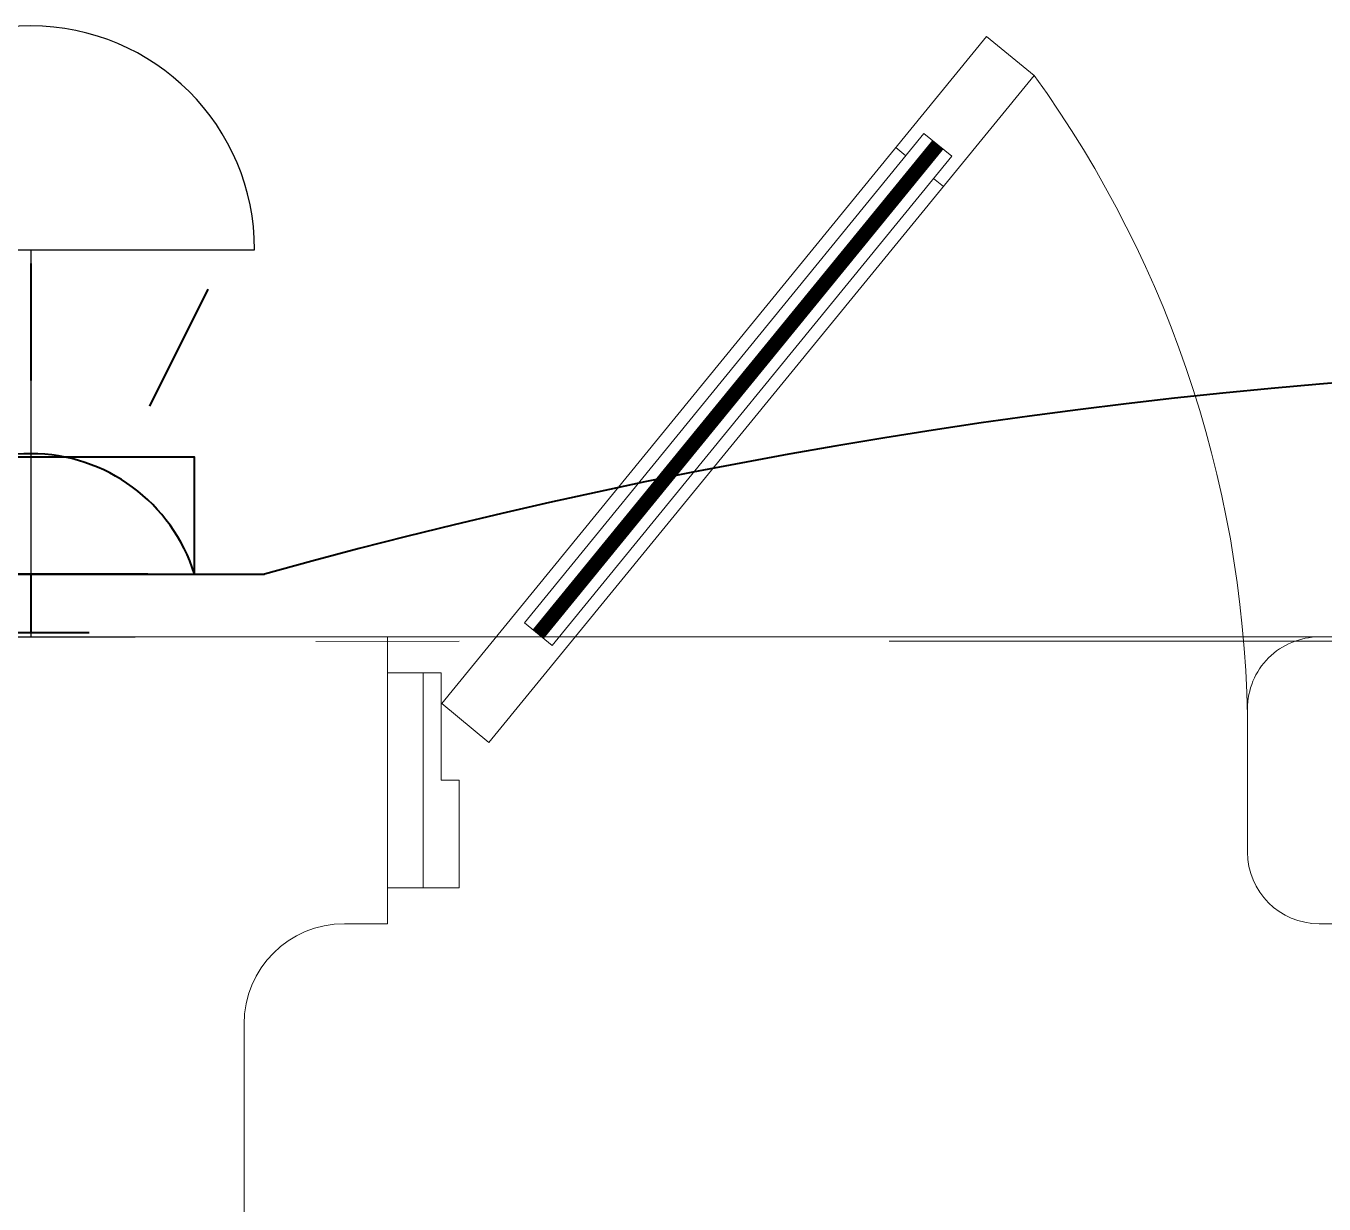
# Model space of a CAD drawing. Header units: metres. Extents: x 14 to 2416, y -346 to 476.
# Drawn here: x 42.549 to 43.455, y -71.022 to -70.2 of the extents above; entities that cross this region are included whole.
import ezdxf

# ---------------------------------------------------------------- set-up
doc = ezdxf.new("R2010")
doc.units = ezdxf.units.M
doc.linetypes.add('0', pattern=[0])
doc.linetypes.add('ACAD_ISO10W100', pattern=[18, 12, -3, 0, -3])
doc.layers.get('0').update_dxf_attribs({"linetype": '0', "lineweight": 20})
for name, color, linetype, lineweight in [('A-ANNO-TEXT', 20, 'Continuous', 13), ('A-DOOR', 35, 'Continuous', 5), ('A-WALL', 250, 'Continuous', 20), ('baños', 251, 'Continuous', 0), ('E Salida Luces', 22, 'Continuous', 40), ('piscina', 131, 'Continuous', 0), ('piso', 253, 'Continuous', 0)]:
    doc.layers.add(name, color=color, linetype=linetype, lineweight=lineweight)
doc.layers.add('MAVA Luminarias', color=1, linetype='Continuous')
doc.layers.add('SOLAR', color=7, linetype='ACAD_ISO10W100', lineweight=9, true_color=0xff1414)

# ---------------------------------------------------------------- blocks, each defined once
blk = doc.blocks.new('SCONCE 1')
at = {"layer": 'MAVA Luminarias', "color": 5, "linetype": 'Continuous'}
for p, q in [((-1.3737, 0.6794), (-1.3737, 1.191)), ((-0.9314, 0.8161), (-0.9314, 1.0543)), ((-1.3737, 0.9352), (-0.9314, 0.9352))]:
    blk.add_line(p, q, dxfattribs=at)
blk.add_arc((-1.3737, 0.9352), 0.2558, 90, 270, dxfattribs=at)
blk = doc.blocks.new('PL BASE 1N NASAS 09')
at = {"layer": 'A-DOOR', "extrusion": (0, 0, -1)}
for p, q in [((-107.21945, -34.91416), (-107.22641, -34.90847)), ((-107.20009, -34.92998), (-107.19312, -34.93567))]:
    blk.add_line(p, q, dxfattribs=at)
for points in [[(107.54312, -35.29615), (107.16315, -34.83103), (107.12986, -34.85823), (107.51028, -35.32334)], [(107.18743, -34.91449), (107.46618, -35.2557), (107.48554, -35.23988), (107.20679, -34.89867)]]:
    blk.add_lwpolyline(points, close=True, dxfattribs=at)
at = {"layer": 'A-DOOR'}
for points in [[(-107.55607, -35.27472), (-107.58105, -35.27472), (-107.58105, -35.42472), (-107.55607, -35.42472)], [(-107.53105, -35.42472), (-107.53105, -35.34972), (-107.54357, -35.34972), (-107.54357, -35.27472), (-107.55607, -35.27472), (-107.55607, -35.42472)]]:
    blk.add_lwpolyline(points, close=True, dxfattribs=at)
at = {"layer": 'A-DOOR', "extrusion": (0, 0, -1)}
blk.add_arc((107.76584, -35.31802), 0.78479, 144.13417, 180.12369, dxfattribs=at)
at = {"layer": 'A-WALL'}
for p, q in [((-108.11107, -35.24972), (-107.58107, -35.24972)), ((-107.58107, -35.44972), (-107.58107, -35.24972)), ((-106.93106, -35.24972), (-106.63104, -35.24972)), ((-106.98106, -35.29972), (-106.98106, -35.39972)), ((-107.61107, -35.44972), (-107.58107, -35.44972)), ((-106.93106, -35.44972), (-106.63104, -35.44972)), ((-107.68107, -35.51972), (-107.68107, -38.92972))]:
    blk.add_line(p, q, dxfattribs=at)
for centre, radius, start, end in [((-106.93106, -35.29972), 0.05, 89.99997, 180), ((-106.93106, -35.39972), 0.05, 180, 269.99997), ((-107.61107, -35.51972), 0.07, 90, 180)]:
    blk.add_arc(centre, radius, start, end, dxfattribs=at)
at = {"layer": 'piscina', "extrusion": (0, 0, -1), "const_width": 0.01}
blk.add_lwpolyline([(107.19711, -34.90658), (107.47586, -35.24779)], dxfattribs=at)
at = {"layer": 'piso'}
blk.add_line((-106.93106, -35.24972), (-107.58107, -35.24972), dxfattribs=at)
blk = doc.blocks.new('PL MUEBLES 1N NASAS 09')
at = {"layer": 'baños'}
blk.add_blockref('PL BASE 1N NASAS 09', (162.26154, 88.20329), dxfattribs=at)
blk = doc.blocks.new('A$Cbef68299')
blk.add_blockref('PL MUEBLES 1N NASAS 09', (-30.76586, -32.0535))
blk = doc.blocks.new('A$Cc5be7df0')
at = {"layer": 'SOLAR', "ltscale": 0.1}
blk.add_lwpolyline([(50.64926, 18.24102), (12.77047, 18.2411), (13.21387, 38.23157), (50.98524, 38.23767)], close=True, dxfattribs=at)
at = {"layer": 'A-ANNO-TEXT'}
blk.add_blockref('A$Cbef68299', (4.14926, 17.33699), dxfattribs=at)
blk = doc.blocks.new('*U394')
at = {"layer": 'E Salida Luces'}
for p, q in [((0, 0.25738), (0, 0.17586)), ((-0.12338, 0.23941), (-0.08282, 0.15789)), ((0.12338, 0.23941), (0.08282, 0.15789)), ((-0.16303, 0.04076), (-0.08152, 0.04076)), ((0.08152, 0.04076), (-0.08152, 0.04076)), ((0, 0.04076), (0, 0)), ((0.08152, 0.04076), (0.16303, 0.04076)), ((-0.04076, 0), (0.04076, 0))]:
    blk.add_line(p, q, dxfattribs=at)
blk.add_lwpolyline([(0.11416, 0.04076), (0.11416, 0.12228), (-0.11416, 0.12228), (-0.11416, 0.04076)], close=True, dxfattribs=at)
blk.add_arc((0, 0.00517), 0.11958, 17.31428, 162.68572, dxfattribs=at)

msp = doc.modelspace()

# ---------------------------------------------------------------- linework, layer by layer
at = {"layer": 'E Salida Luces'}
msp.add_arc((43.79055, -74.44026), 4.00481, 74.43382, 105.56618, dxfattribs=at)

# ---------------------------------------------------------------- block references
at = {"layer": 'A-ANNO-TEXT'}
msp.add_blockref('A$Cc5be7df0', (14.73768, -108.86317), dxfattribs=at)
at = {"layer": 'E Salida Luces', "color": 1}
msp.add_blockref('*U394', (42.55282, -70.6231), dxfattribs=at)
at = {"layer": 'MAVA Luminarias', "color": 251, "xscale": 0.6101999921123585, "yscale": 0.6101999921123585, "zscale": 0.6101999921123585, "rotation": 270}
msp.add_blockref('SCONCE 1', (41.98216, -71.19442), dxfattribs=at)

doc.saveas('drawing.dxf')
